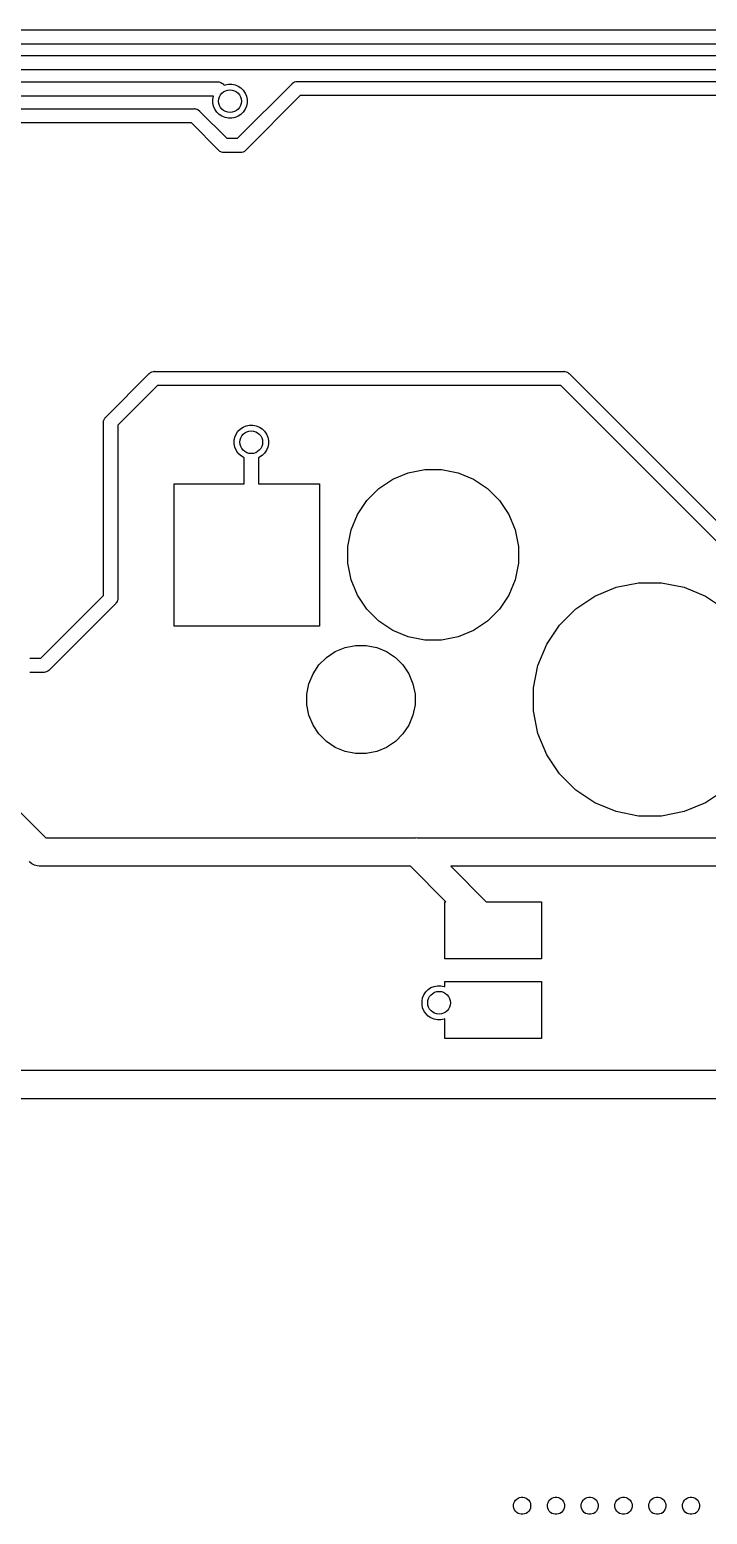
# Model space of a CAD drawing. Extents: x 0.5 to 11.2, y -4.1 to -0.9.
# Drawn here: x 8.965 to 9.434, y -3.281 to -2.254 of the extents above; entities that cross this region are included whole.
import ezdxf

# ---------------------------------------------------------------- set-up
doc = ezdxf.new("R2010")
doc.units = 0
doc.header["$MEASUREMENT"] = 0
doc.layers.add('BLACK', color=7, linetype='CONTINUOUS')

msp = doc.modelspace()

# ---------------------------------------------------------------- linework, layer by layer
at = {"layer": 'BLACK', "linetype": 'CONTINUOUS'}
for p, q in [((7.7595, -2.25421), (9.5506, -2.25421)), ((9.54877, -2.26421), (7.76133, -2.26421)), ((7.76691, -2.27209), (9.54167, -2.27209)), ((9.53985, -2.28209), (7.76873, -2.28209)), ((9.1484, -2.29031), (9.14933, -2.29003)), ((9.14933, -2.29003), (9.15005, -2.28996)), ((9.15005, -2.28996), (9.1503, -2.28994)), ((9.15005, -2.28996), (9.15005, -2.28996)), ((9.1503, -2.28994), (9.15054, -2.28996)), ((9.15054, -2.28996), (9.53431, -2.28996)), ((7.774, -2.29028), (9.09509, -2.29028)), ((9.09235, -2.30028), (7.77582, -2.30028)), ((9.09191, -2.3025), (9.09235, -2.30028)), ((9.09509, -2.29028), (9.09533, -2.29025)), ((9.09533, -2.29025), (9.09558, -2.29028)), ((9.09558, -2.29028), (9.09631, -2.29035)), ((9.09631, -2.29035), (9.09725, -2.29063)), ((9.09725, -2.29063), (9.09812, -2.2911)), ((9.09812, -2.2911), (9.09888, -2.29172)), ((9.09888, -2.29172), (9.09904, -2.29191)), ((9.09904, -2.29191), (9.09968, -2.29255)), ((9.09968, -2.29255), (9.10027, -2.29231)), ((9.10027, -2.29231), (9.10256, -2.29185)), ((9.10256, -2.29185), (9.10488, -2.29185)), ((9.10488, -2.29185), (9.10716, -2.29231)), ((9.10716, -2.29231), (9.10931, -2.2932)), ((9.10889, -2.32933), (9.14664, -2.29157)), ((9.10931, -2.2932), (9.11125, -2.29449)), ((9.11125, -2.29449), (9.11289, -2.29613)), ((9.11289, -2.29613), (9.11419, -2.29807)), ((9.11419, -2.29807), (9.11508, -2.30022)), ((9.15233, -2.2998), (9.11458, -2.33756)), ((9.11508, -2.30022), (9.11553, -2.3025)), ((9.14664, -2.29157), (9.1468, -2.29139)), ((9.1468, -2.29139), (9.14699, -2.29123)), ((9.14699, -2.29123), (9.14755, -2.29077)), ((9.14699, -2.29123), (9.14699, -2.29123)), ((9.14755, -2.29077), (9.14756, -2.29077)), ((9.14756, -2.29077), (9.1484, -2.29031)), ((9.53251, -2.2998), (9.15233, -2.2998)), ((8.40014, -2.30886), (9.07879, -2.30886)), ((9.07879, -2.30886), (9.07904, -2.30883)), ((9.07904, -2.30883), (9.07928, -2.30886)), ((9.07928, -2.30886), (9.07928, -2.30886)), ((9.07928, -2.30886), (9.08, -2.30893)), ((9.08, -2.30893), (9.08093, -2.30921)), ((9.08093, -2.30921), (9.08178, -2.30967)), ((9.08178, -2.30967), (9.08253, -2.31028)), ((9.08253, -2.31028), (9.08269, -2.31047)), ((9.08269, -2.31047), (9.10155, -2.32933)), ((9.09191, -2.30483), (9.09191, -2.3025)), ((9.09236, -2.30711), (9.09191, -2.30483)), ((9.09325, -2.30926), (9.09236, -2.30711)), ((9.09454, -2.31119), (9.09325, -2.30926)), ((9.11419, -2.30926), (9.11289, -2.31119)), ((9.11508, -2.30711), (9.11419, -2.30926)), ((9.11553, -2.30483), (9.11508, -2.30711)), ((9.11553, -2.3025), (9.11553, -2.30483)), ((9.077, -2.3187), (8.40301, -2.3187)), ((9.09586, -2.33756), (9.077, -2.3187)), ((9.09619, -2.31284), (9.09454, -2.31119)), ((9.09812, -2.31413), (9.09619, -2.31284)), ((9.10027, -2.31502), (9.09812, -2.31413)), ((9.10256, -2.31547), (9.10027, -2.31502)), ((9.10488, -2.31547), (9.10256, -2.31547)), ((9.10716, -2.31502), (9.10488, -2.31547)), ((9.10931, -2.31413), (9.10716, -2.31502)), ((9.11125, -2.31284), (9.10931, -2.31413)), ((9.11289, -2.31119), (9.11125, -2.31284)), ((9.10155, -2.32933), (9.10889, -2.32933)), ((9.09601, -2.33775), (9.09586, -2.33756)), ((9.0962, -2.3379), (9.09601, -2.33775)), ((9.09676, -2.33836), (9.0962, -2.3379)), ((9.09754, -2.33878), (9.09676, -2.33836)), ((9.09762, -2.33882), (9.09754, -2.33878)), ((9.09854, -2.3391), (9.09762, -2.33882)), ((9.09927, -2.33917), (9.09854, -2.3391)), ((9.09951, -2.3392), (9.09927, -2.33917)), ((9.09927, -2.33917), (9.09927, -2.33917)), ((9.09975, -2.33917), (9.09951, -2.3392)), ((9.11068, -2.33917), (9.09975, -2.33917)), ((9.11093, -2.3392), (9.11068, -2.33917)), ((9.11117, -2.33917), (9.11093, -2.3392)), ((9.11189, -2.3391), (9.11117, -2.33917)), ((9.11117, -2.33917), (9.11117, -2.33917)), ((9.11282, -2.33882), (9.11189, -2.3391)), ((9.11367, -2.33836), (9.11282, -2.33882)), ((9.11442, -2.33775), (9.11367, -2.33836)), ((9.11458, -2.33756), (9.11442, -2.33775)), ((9.01785, -2.52214), (9.04783, -2.49216)), ((9.04783, -2.49216), (9.04798, -2.49198)), ((9.04798, -2.49198), (9.04817, -2.49182)), ((9.04817, -2.49182), (9.04871, -2.49137)), ((9.04817, -2.49182), (9.04817, -2.49182)), ((9.04871, -2.49137), (9.04873, -2.49136)), ((9.04873, -2.49136), (9.04958, -2.4909)), ((9.04958, -2.4909), (9.05051, -2.49062)), ((9.05051, -2.49062), (9.05123, -2.49055)), ((9.05123, -2.49055), (9.05124, -2.49055)), ((9.05124, -2.49055), (9.05148, -2.49053)), ((9.05148, -2.49053), (9.05172, -2.49055)), ((9.05172, -2.49055), (9.33431, -2.49055)), ((9.33431, -2.49055), (9.33455, -2.49053)), ((9.33455, -2.49053), (9.33479, -2.49055)), ((9.33479, -2.49055), (9.33479, -2.49055)), ((9.33479, -2.49055), (9.33551, -2.49062)), ((9.33551, -2.49062), (9.33644, -2.4909)), ((9.33644, -2.4909), (9.33729, -2.49136)), ((9.33729, -2.49136), (9.33804, -2.49198)), ((9.33804, -2.49198), (9.3382, -2.49216)), ((9.3382, -2.49216), (9.51227, -2.66623)), ((9.05351, -2.50039), (9.02608, -2.52783)), ((9.33251, -2.50039), (9.05351, -2.50039)), ((9.50404, -2.67192), (9.33251, -2.50039)), ((9.01622, -2.52579), (9.01629, -2.52504)), ((9.01624, -2.52603), (9.01622, -2.52579)), ((9.01624, -2.64568), (9.01624, -2.52603)), ((9.01629, -2.52504), (9.01631, -2.52482)), ((9.01631, -2.52482), (9.01634, -2.52473)), ((9.01634, -2.52473), (9.01659, -2.5239)), ((9.01659, -2.5239), (9.01705, -2.52304)), ((9.01705, -2.52304), (9.01751, -2.52248)), ((9.01751, -2.52248), (9.01766, -2.52229)), ((9.01751, -2.52248), (9.01751, -2.52248)), ((9.01766, -2.52229), (9.01785, -2.52214)), ((9.02608, -2.52783), (9.02608, -2.64748)), ((9.10659, -2.5384), (9.10705, -2.53612)), ((9.10705, -2.53612), (9.10794, -2.53397)), ((9.10794, -2.53397), (9.10923, -2.53204)), ((9.10923, -2.53204), (9.11088, -2.53039)), ((9.11088, -2.53039), (9.11281, -2.5291)), ((9.11281, -2.5291), (9.11496, -2.52821)), ((9.11496, -2.52821), (9.11724, -2.52776)), ((9.11724, -2.52776), (9.11957, -2.52776)), ((9.11957, -2.52776), (9.12185, -2.52821)), ((9.12185, -2.52821), (9.124, -2.5291)), ((9.124, -2.5291), (9.12593, -2.53039)), ((9.12593, -2.53039), (9.12758, -2.53204)), ((9.12758, -2.53204), (9.12887, -2.53397)), ((9.12887, -2.53397), (9.12976, -2.53612)), ((9.12976, -2.53612), (9.13022, -2.5384)), ((9.10659, -2.54073), (9.10659, -2.5384)), ((9.10705, -2.54301), (9.10659, -2.54073)), ((9.10794, -2.54516), (9.10705, -2.54301)), ((9.10923, -2.5471), (9.10794, -2.54516)), ((9.12887, -2.54516), (9.12758, -2.5471)), ((9.12976, -2.54301), (9.12887, -2.54516)), ((9.13022, -2.54073), (9.12976, -2.54301)), ((9.13022, -2.5384), (9.13022, -2.54073)), ((9.11088, -2.54874), (9.10923, -2.5471)), ((9.11281, -2.55003), (9.11088, -2.54874)), ((9.11348, -2.55031), (9.11281, -2.55003)), ((9.11348, -2.56831), (9.11348, -2.55031)), ((9.124, -2.55003), (9.12333, -2.55031)), ((9.12333, -2.55031), (9.12333, -2.56831)), ((9.12593, -2.54874), (9.124, -2.55003)), ((9.12758, -2.5471), (9.12593, -2.54874)), ((9.20663, -2.57165), (9.2163, -2.56519)), ((9.2163, -2.56519), (9.22705, -2.56073)), ((9.22705, -2.56073), (9.23846, -2.55846)), ((9.23846, -2.55846), (9.25009, -2.55846)), ((9.25009, -2.55846), (9.2615, -2.56073)), ((9.2615, -2.56073), (9.27224, -2.56519)), ((9.27224, -2.56519), (9.28192, -2.57165)), ((9.06514, -2.66673), (9.06514, -2.56831)), ((9.06514, -2.56831), (9.11348, -2.56831)), ((9.12333, -2.56831), (9.16553, -2.56831)), ((9.16553, -2.56831), (9.16553, -2.66673)), ((9.1984, -2.57987), (9.20663, -2.57165)), ((9.28192, -2.57165), (9.29014, -2.57987)), ((9.19194, -2.58955), (9.1984, -2.57987)), ((9.29014, -2.57987), (9.29661, -2.58955)), ((9.18749, -2.60029), (9.19194, -2.58955)), ((9.29661, -2.58955), (9.30106, -2.60029)), ((9.18522, -2.6117), (9.18749, -2.60029)), ((9.30106, -2.60029), (9.30333, -2.6117)), ((9.18522, -2.62334), (9.18522, -2.6117)), ((9.30333, -2.6117), (9.30333, -2.62334)), ((9.18749, -2.63475), (9.18522, -2.62334)), ((9.30333, -2.62334), (9.30106, -2.63475)), ((9.19194, -2.64549), (9.18749, -2.63475)), ((9.30106, -2.63475), (9.29661, -2.64549)), ((9.37073, -2.63991), (9.38632, -2.63681)), ((9.38632, -2.63681), (9.40222, -2.63681)), ((9.40222, -2.63681), (9.41781, -2.63991)), ((8.97294, -2.68898), (9.01624, -2.64568)), ((9.02573, -2.64961), (9.02567, -2.64973)), ((9.02601, -2.64868), (9.02573, -2.64961)), ((9.02608, -2.64796), (9.02601, -2.64868)), ((9.02608, -2.64748), (9.02611, -2.64772)), ((9.02611, -2.64772), (9.02608, -2.64796)), ((9.02608, -2.64796), (9.02608, -2.64796)), ((9.1984, -2.65517), (9.19194, -2.64549)), ((9.29661, -2.64549), (9.29014, -2.65517)), ((9.34282, -2.65483), (9.35604, -2.646)), ((9.35604, -2.646), (9.37073, -2.63991)), ((9.41781, -2.63991), (9.4325, -2.646)), ((9.4325, -2.646), (9.44572, -2.65483)), ((9.02447, -2.65137), (8.97863, -2.69721)), ((9.02466, -2.65121), (9.02447, -2.65137)), ((9.02481, -2.65103), (9.02466, -2.65121)), ((9.02527, -2.65046), (9.02481, -2.65103)), ((9.02481, -2.65103), (9.02481, -2.65103)), ((9.02567, -2.64973), (9.02527, -2.65046)), ((9.20663, -2.66339), (9.1984, -2.65517)), ((9.29014, -2.65517), (9.28192, -2.66339)), ((9.33158, -2.66607), (9.34282, -2.65483)), ((9.16553, -2.66673), (9.06514, -2.66673)), ((9.2163, -2.66985), (9.20663, -2.66339)), ((9.22705, -2.67431), (9.2163, -2.66985)), ((9.27224, -2.66985), (9.2615, -2.67431)), ((9.28192, -2.66339), (9.27224, -2.66985)), ((9.32275, -2.67929), (9.33158, -2.66607)), ((9.18336, -2.68156), (9.19059, -2.68012)), ((9.19059, -2.68012), (9.19796, -2.68012)), ((9.19796, -2.68012), (9.20518, -2.68156)), ((9.23846, -2.67657), (9.22705, -2.67431)), ((9.25009, -2.67657), (9.23846, -2.67657)), ((9.2615, -2.67431), (9.25009, -2.67657)), ((9.31666, -2.69398), (9.32275, -2.67929)), ((8.96514, -2.68898), (8.97294, -2.68898)), ((9.16522, -2.69368), (9.17043, -2.68847)), ((9.17043, -2.68847), (9.17656, -2.68437)), ((9.17656, -2.68437), (9.18336, -2.68156)), ((9.20518, -2.68156), (9.21199, -2.68437)), ((9.21199, -2.68437), (9.21811, -2.68847)), ((9.21811, -2.68847), (9.22332, -2.69368)), ((8.97474, -2.69882), (8.96514, -2.69882)), ((8.97498, -2.69884), (8.97474, -2.69882)), ((8.97522, -2.69882), (8.97498, -2.69884)), ((8.97595, -2.69875), (8.97522, -2.69882)), ((8.97522, -2.69882), (8.97522, -2.69882)), ((8.97687, -2.69847), (8.97595, -2.69875)), ((8.97773, -2.69801), (8.97687, -2.69847)), ((8.97848, -2.69739), (8.97773, -2.69801)), ((8.97863, -2.69721), (8.97848, -2.69739)), ((9.15831, -2.70661), (9.16113, -2.6998)), ((9.16113, -2.6998), (9.16522, -2.69368)), ((9.22332, -2.69368), (9.22742, -2.6998)), ((9.22742, -2.6998), (9.23024, -2.70661)), ((9.31356, -2.70957), (9.31666, -2.69398)), ((9.15687, -2.71384), (9.15831, -2.70661)), ((9.23024, -2.70661), (9.23167, -2.71384)), ((9.31356, -2.72547), (9.31356, -2.70957)), ((9.15687, -2.7212), (9.15687, -2.71384)), ((9.15831, -2.72843), (9.15687, -2.7212)), ((9.23167, -2.7212), (9.23024, -2.72843)), ((9.23167, -2.71384), (9.23167, -2.7212)), ((8.8885, -2.72547), (8.97622, -2.81319)), ((9.16113, -2.73524), (9.15831, -2.72843)), ((9.23024, -2.72843), (9.22742, -2.73524)), ((9.31666, -2.74106), (9.31356, -2.72547)), ((9.16522, -2.74136), (9.16113, -2.73524)), ((9.17043, -2.74657), (9.16522, -2.74136)), ((9.22332, -2.74136), (9.21811, -2.74657)), ((9.22742, -2.73524), (9.22332, -2.74136)), ((9.32275, -2.75575), (9.31666, -2.74106)), ((9.17656, -2.75066), (9.17043, -2.74657)), ((9.18336, -2.75348), (9.17656, -2.75066)), ((9.21199, -2.75066), (9.20518, -2.75348)), ((9.21811, -2.74657), (9.21199, -2.75066)), ((9.19059, -2.75492), (9.18336, -2.75348)), ((9.19796, -2.75492), (9.19059, -2.75492)), ((9.20518, -2.75348), (9.19796, -2.75492)), ((9.33158, -2.76897), (9.32275, -2.75575)), ((9.34282, -2.78021), (9.33158, -2.76897)), ((9.35604, -2.78904), (9.34282, -2.78021)), ((9.44572, -2.78021), (9.4325, -2.78904)), ((9.37073, -2.79513), (9.35604, -2.78904)), ((9.4325, -2.78904), (9.41781, -2.79513)), ((9.38632, -2.79823), (9.37073, -2.79513)), ((9.40222, -2.79823), (9.38632, -2.79823)), ((9.41781, -2.79513), (9.40222, -2.79823)), ((8.97622, -2.81319), (9.2321, -2.81319)), ((9.2321, -2.81319), (9.23258, -2.81314)), ((9.23258, -2.81314), (9.23306, -2.81319)), ((9.23306, -2.81319), (9.64777, -2.81319)), ((8.96515, -2.83002), (8.96484, -2.82965)), ((8.96665, -2.83125), (8.96515, -2.83002)), ((8.96836, -2.83217), (8.96665, -2.83125)), ((8.97022, -2.83273), (8.96836, -2.83217)), ((8.97166, -2.83287), (8.97022, -2.83273)), ((8.97215, -2.83292), (8.97166, -2.83287)), ((8.97166, -2.83287), (8.97166, -2.83287)), ((8.97263, -2.83287), (8.97215, -2.83292)), ((9.2285, -2.83287), (8.97263, -2.83287)), ((9.25311, -2.85748), (9.2285, -2.83287)), ((9.64418, -2.83287), (9.25634, -2.83287)), ((9.25634, -2.83287), (9.28095, -2.85748)), ((9.25226, -2.89685), (9.25226, -2.85748)), ((9.25226, -2.85748), (9.25311, -2.85748)), ((9.28095, -2.85748), (9.31919, -2.85748)), ((9.31919, -2.85748), (9.31919, -2.89685)), ((9.31919, -2.89685), (9.25226, -2.89685)), ((9.24273, -2.9169), (9.24488, -2.91601)), ((9.24488, -2.91601), (9.24716, -2.91555)), ((9.24716, -2.91555), (9.24949, -2.91555)), ((9.24949, -2.91555), (9.25177, -2.91601)), ((9.25177, -2.91601), (9.25226, -2.91621)), ((9.25226, -2.91621), (9.25226, -2.9126)), ((9.25226, -2.9126), (9.31919, -2.9126)), ((9.31919, -2.9126), (9.31919, -2.95197)), ((9.23652, -2.9262), (9.23697, -2.92392)), ((9.23652, -2.92853), (9.23652, -2.9262)), ((9.23697, -2.92392), (9.23786, -2.92177)), ((9.23786, -2.92177), (9.23915, -2.91983)), ((9.23915, -2.91983), (9.2408, -2.91819)), ((9.2408, -2.91819), (9.24273, -2.9169)), ((9.23697, -2.93081), (9.23652, -2.92853)), ((9.23786, -2.93296), (9.23697, -2.93081)), ((9.23915, -2.93489), (9.23786, -2.93296)), ((9.2408, -2.93654), (9.23915, -2.93489)), ((9.24273, -2.93783), (9.2408, -2.93654)), ((9.24488, -2.93872), (9.24273, -2.93783)), ((9.24716, -2.93917), (9.24488, -2.93872)), ((9.24949, -2.93917), (9.24716, -2.93917)), ((9.25177, -2.93872), (9.24949, -2.93917)), ((9.25226, -2.93852), (9.25177, -2.93872)), ((9.25226, -2.95197), (9.25226, -2.93852)), ((9.31919, -2.95197), (9.25226, -2.95197)), ((8.89669, -2.97402), (9.51925, -2.97402)), ((9.53859, -2.9937), (8.8931, -2.9937)), ((9.29986, -3.27473), (9.30009, -3.27359)), ((9.29986, -3.2759), (9.29986, -3.27473)), ((9.30009, -3.27704), (9.29986, -3.2759)), ((9.30009, -3.27359), (9.30053, -3.27252)), ((9.30053, -3.27252), (9.30118, -3.27155)), ((9.30118, -3.27155), (9.302, -3.27073)), ((9.302, -3.27073), (9.30297, -3.27008)), ((9.30297, -3.27008), (9.30405, -3.26964)), ((9.30405, -3.26964), (9.30519, -3.26941)), ((9.30519, -3.26941), (9.30635, -3.26941)), ((9.30635, -3.26941), (9.30749, -3.26964)), ((9.30749, -3.26964), (9.30857, -3.27008)), ((9.30857, -3.27008), (9.30953, -3.27073)), ((9.30953, -3.27073), (9.31035, -3.27155)), ((9.31035, -3.27155), (9.311, -3.27252)), ((9.311, -3.27252), (9.31145, -3.27359)), ((9.31145, -3.27359), (9.31167, -3.27473)), ((9.31167, -3.2759), (9.31145, -3.27704)), ((9.31167, -3.27473), (9.31167, -3.2759)), ((9.32324, -3.27473), (9.32347, -3.27359)), ((9.32324, -3.2759), (9.32324, -3.27473)), ((9.32347, -3.27704), (9.32324, -3.2759)), ((9.32347, -3.27359), (9.32391, -3.27252)), ((9.32391, -3.27252), (9.32456, -3.27155)), ((9.32456, -3.27155), (9.32538, -3.27073)), ((9.32538, -3.27073), (9.32635, -3.27008)), ((9.32635, -3.27008), (9.32742, -3.26964)), ((9.32742, -3.26964), (9.32856, -3.26941)), ((9.32856, -3.26941), (9.32973, -3.26941)), ((9.32973, -3.26941), (9.33087, -3.26964)), ((9.33087, -3.26964), (9.33194, -3.27008)), ((9.33194, -3.27008), (9.33291, -3.27073)), ((9.33291, -3.27073), (9.33373, -3.27155)), ((9.33373, -3.27155), (9.33438, -3.27252)), ((9.33438, -3.27252), (9.33482, -3.27359)), ((9.33482, -3.27359), (9.33505, -3.27473)), ((9.33505, -3.2759), (9.33482, -3.27704)), ((9.33505, -3.27473), (9.33505, -3.2759)), ((9.34661, -3.27473), (9.34684, -3.27359)), ((9.34661, -3.2759), (9.34661, -3.27473)), ((9.34684, -3.27704), (9.34661, -3.2759)), ((9.34684, -3.27359), (9.34729, -3.27252)), ((9.34729, -3.27252), (9.34793, -3.27155)), ((9.34793, -3.27155), (9.34876, -3.27073)), ((9.34876, -3.27073), (9.34972, -3.27008)), ((9.34972, -3.27008), (9.3508, -3.26964)), ((9.3508, -3.26964), (9.35194, -3.26941)), ((9.35194, -3.26941), (9.3531, -3.26941)), ((9.3531, -3.26941), (9.35424, -3.26964)), ((9.35424, -3.26964), (9.35532, -3.27008)), ((9.35532, -3.27008), (9.35628, -3.27073)), ((9.35628, -3.27073), (9.35711, -3.27155)), ((9.35711, -3.27155), (9.35775, -3.27252)), ((9.35775, -3.27252), (9.3582, -3.27359)), ((9.3582, -3.27359), (9.35843, -3.27473)), ((9.35843, -3.2759), (9.3582, -3.27704)), ((9.35843, -3.27473), (9.35843, -3.2759)), ((9.36999, -3.27473), (9.37022, -3.27359)), ((9.36999, -3.2759), (9.36999, -3.27473)), ((9.37022, -3.27704), (9.36999, -3.2759)), ((9.37022, -3.27359), (9.37066, -3.27252)), ((9.37066, -3.27252), (9.37131, -3.27155)), ((9.37131, -3.27155), (9.37213, -3.27073)), ((9.37213, -3.27073), (9.3731, -3.27008)), ((9.3731, -3.27008), (9.37417, -3.26964)), ((9.37417, -3.26964), (9.37531, -3.26941)), ((9.37531, -3.26941), (9.37648, -3.26941)), ((9.37648, -3.26941), (9.37762, -3.26964)), ((9.37762, -3.26964), (9.37869, -3.27008)), ((9.37869, -3.27008), (9.37966, -3.27073)), ((9.37966, -3.27073), (9.38048, -3.27155)), ((9.38048, -3.27155), (9.38113, -3.27252)), ((9.38113, -3.27252), (9.38157, -3.27359)), ((9.38157, -3.27359), (9.3818, -3.27473)), ((9.3818, -3.2759), (9.38157, -3.27704)), ((9.3818, -3.27473), (9.3818, -3.2759)), ((9.39337, -3.27473), (9.39359, -3.27359)), ((9.39337, -3.2759), (9.39337, -3.27473)), ((9.39359, -3.27704), (9.39337, -3.2759)), ((9.39359, -3.27359), (9.39404, -3.27252)), ((9.39404, -3.27252), (9.39468, -3.27155)), ((9.39468, -3.27155), (9.39551, -3.27073)), ((9.39551, -3.27073), (9.39647, -3.27008)), ((9.39647, -3.27008), (9.39755, -3.26964)), ((9.39755, -3.26964), (9.39869, -3.26941)), ((9.39869, -3.26941), (9.39985, -3.26941)), ((9.39985, -3.26941), (9.40099, -3.26964)), ((9.40099, -3.26964), (9.40207, -3.27008)), ((9.40207, -3.27008), (9.40304, -3.27073)), ((9.40304, -3.27073), (9.40386, -3.27155)), ((9.40386, -3.27155), (9.40451, -3.27252)), ((9.40451, -3.27252), (9.40495, -3.27359)), ((9.40495, -3.27359), (9.40518, -3.27473)), ((9.40518, -3.2759), (9.40495, -3.27704)), ((9.40518, -3.27473), (9.40518, -3.2759)), ((9.41674, -3.27473), (9.41697, -3.27359)), ((9.41674, -3.2759), (9.41674, -3.27473)), ((9.41697, -3.27704), (9.41674, -3.2759)), ((9.41697, -3.27359), (9.41741, -3.27252)), ((9.41741, -3.27252), (9.41806, -3.27155)), ((9.41806, -3.27155), (9.41888, -3.27073)), ((9.41888, -3.27073), (9.41985, -3.27008)), ((9.41985, -3.27008), (9.42093, -3.26964)), ((9.42093, -3.26964), (9.42207, -3.26941)), ((9.42207, -3.26941), (9.42323, -3.26941)), ((9.42323, -3.26941), (9.42437, -3.26964)), ((9.42437, -3.26964), (9.42544, -3.27008)), ((9.42544, -3.27008), (9.42641, -3.27073)), ((9.42641, -3.27073), (9.42723, -3.27155)), ((9.42723, -3.27155), (9.42788, -3.27252)), ((9.42788, -3.27252), (9.42833, -3.27359)), ((9.42833, -3.27359), (9.42855, -3.27473)), ((9.42855, -3.2759), (9.42833, -3.27704)), ((9.42855, -3.27473), (9.42855, -3.2759)), ((9.30053, -3.27811), (9.30009, -3.27704)), ((9.30118, -3.27908), (9.30053, -3.27811)), ((9.302, -3.2799), (9.30118, -3.27908)), ((9.30297, -3.28055), (9.302, -3.2799)), ((9.30405, -3.28099), (9.30297, -3.28055)), ((9.30519, -3.28122), (9.30405, -3.28099)), ((9.30635, -3.28122), (9.30519, -3.28122)), ((9.30749, -3.28099), (9.30635, -3.28122)), ((9.30857, -3.28055), (9.30749, -3.28099)), ((9.30953, -3.2799), (9.30857, -3.28055)), ((9.31035, -3.27908), (9.30953, -3.2799)), ((9.311, -3.27811), (9.31035, -3.27908)), ((9.31145, -3.27704), (9.311, -3.27811)), ((9.32391, -3.27811), (9.32347, -3.27704)), ((9.32456, -3.27908), (9.32391, -3.27811)), ((9.32538, -3.2799), (9.32456, -3.27908)), ((9.32635, -3.28055), (9.32538, -3.2799)), ((9.32742, -3.28099), (9.32635, -3.28055)), ((9.32856, -3.28122), (9.32742, -3.28099)), ((9.32973, -3.28122), (9.32856, -3.28122)), ((9.33087, -3.28099), (9.32973, -3.28122)), ((9.33194, -3.28055), (9.33087, -3.28099)), ((9.33291, -3.2799), (9.33194, -3.28055)), ((9.33373, -3.27908), (9.33291, -3.2799)), ((9.33438, -3.27811), (9.33373, -3.27908)), ((9.33482, -3.27704), (9.33438, -3.27811)), ((9.34729, -3.27811), (9.34684, -3.27704)), ((9.34793, -3.27908), (9.34729, -3.27811)), ((9.34876, -3.2799), (9.34793, -3.27908)), ((9.34972, -3.28055), (9.34876, -3.2799)), ((9.3508, -3.28099), (9.34972, -3.28055)), ((9.35194, -3.28122), (9.3508, -3.28099)), ((9.3531, -3.28122), (9.35194, -3.28122)), ((9.35424, -3.28099), (9.3531, -3.28122)), ((9.35532, -3.28055), (9.35424, -3.28099)), ((9.35628, -3.2799), (9.35532, -3.28055)), ((9.35711, -3.27908), (9.35628, -3.2799)), ((9.35775, -3.27811), (9.35711, -3.27908)), ((9.3582, -3.27704), (9.35775, -3.27811)), ((9.37066, -3.27811), (9.37022, -3.27704)), ((9.37131, -3.27908), (9.37066, -3.27811)), ((9.37213, -3.2799), (9.37131, -3.27908)), ((9.3731, -3.28055), (9.37213, -3.2799)), ((9.37417, -3.28099), (9.3731, -3.28055)), ((9.37531, -3.28122), (9.37417, -3.28099)), ((9.37648, -3.28122), (9.37531, -3.28122)), ((9.37762, -3.28099), (9.37648, -3.28122)), ((9.37869, -3.28055), (9.37762, -3.28099)), ((9.37966, -3.2799), (9.37869, -3.28055)), ((9.38048, -3.27908), (9.37966, -3.2799)), ((9.38113, -3.27811), (9.38048, -3.27908)), ((9.38157, -3.27704), (9.38113, -3.27811)), ((9.39404, -3.27811), (9.39359, -3.27704)), ((9.39468, -3.27908), (9.39404, -3.27811)), ((9.39551, -3.2799), (9.39468, -3.27908)), ((9.39647, -3.28055), (9.39551, -3.2799)), ((9.39755, -3.28099), (9.39647, -3.28055)), ((9.39869, -3.28122), (9.39755, -3.28099)), ((9.39985, -3.28122), (9.39869, -3.28122)), ((9.40099, -3.28099), (9.39985, -3.28122)), ((9.40207, -3.28055), (9.40099, -3.28099)), ((9.40304, -3.2799), (9.40207, -3.28055)), ((9.40386, -3.27908), (9.40304, -3.2799)), ((9.40451, -3.27811), (9.40386, -3.27908)), ((9.40495, -3.27704), (9.40451, -3.27811)), ((9.41741, -3.27811), (9.41697, -3.27704)), ((9.41806, -3.27908), (9.41741, -3.27811)), ((9.41888, -3.2799), (9.41806, -3.27908)), ((9.41985, -3.28055), (9.41888, -3.2799)), ((9.42093, -3.28099), (9.41985, -3.28055)), ((9.42207, -3.28122), (9.42093, -3.28099)), ((9.42323, -3.28122), (9.42207, -3.28122)), ((9.42437, -3.28099), (9.42323, -3.28122)), ((9.42544, -3.28055), (9.42437, -3.28099)), ((9.42641, -3.2799), (9.42544, -3.28055)), ((9.42723, -3.27908), (9.42641, -3.2799)), ((9.42788, -3.27811), (9.42723, -3.27908)), ((9.42833, -3.27704), (9.42788, -3.27811))]:
    msp.add_line(p, q, dxfattribs=at)
at = {"layer": 'BLACK'}
for centre in [(9.10372, -2.30366), (9.11841, -2.53957), (9.24833, -2.92736)]:
    msp.add_circle(centre, 0.007874, dxfattribs=at)

doc.saveas('drawing.dxf')
